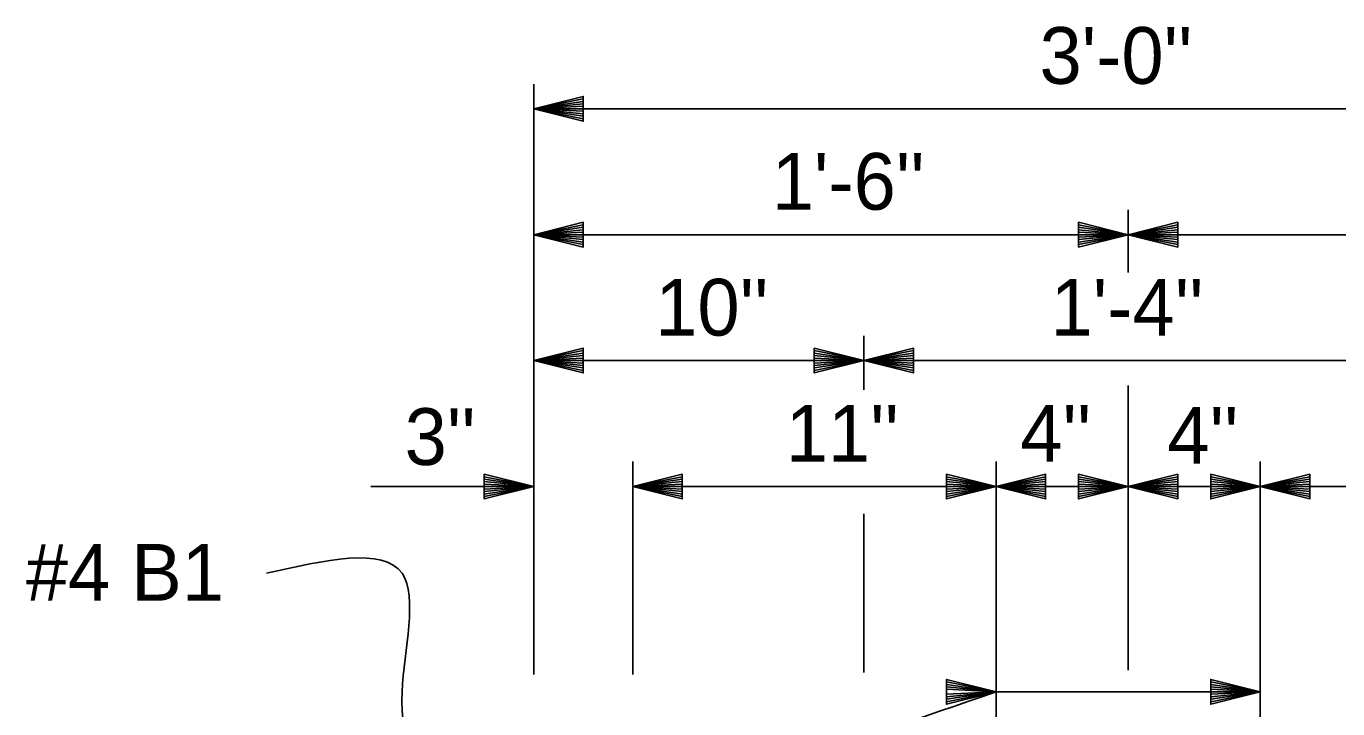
# Model space of a CAD drawing. Extents: x 0 to 37.7, y 0 to 26.7.
# Drawn here: x 12.789 to 16.098, y 5.135 to 6.856 of the extents above; entities that cross this region are included whole.
import ezdxf

# ---------------------------------------------------------------- set-up
doc = ezdxf.new("R2010")
doc.units = 0
for name, color, linetype in [('Dimension Lines', 7, 'Continuous'), ('Mis Center Lines', 7, 'Continuous'), ('Text', 7, 'Continuous')]:
    doc.layers.add(name, color=color, linetype=linetype)

msp = doc.modelspace()

# ---------------------------------------------------------------- linework, layer by layer
at = {"layer": 'Dimension Lines'}
for p, q in [((14.0691, 5.2217), (14.0691, 6.7106)), ((14.0691, 6.6481), (17.0691, 6.6481)), ((14.0691, 6.3307), (15.5691, 6.3307)), ((17.0691, 6.3307), (15.5691, 6.3307)), ((14.0691, 6.0133), (14.9021, 6.0133)), ((14.9021, 6.0133), (16.2354, 6.0133)), ((14.3191, 5.2217), (14.3191, 5.7586)), ((15.2358, 4.6991), (15.2358, 5.7586)), ((15.9023, 4.6991), (15.9023, 5.7586)), ((13.6584, 5.6956), (14.0691, 5.6956)), ((14.3191, 5.6956), (15.2358, 5.6956)), ((15.2358, 5.6956), (15.5691, 5.6956)), ((15.5691, 5.6956), (15.9023, 5.6956)), ((15.9023, 5.6956), (16.8191, 5.6956)), ((15.9023, 5.1782), (15.2358, 5.1782))]:
    msp.add_line(p, q, dxfattribs=at)
for points in [[(14.1941, 6.6481), (14.1941, 6.6419), (14.0691, 6.6481), (14.1941, 6.6356), (14.1941, 6.6294), (14.0691, 6.6481), (14.1941, 6.6231), (14.1941, 6.6169), (14.0691, 6.6481), (14.1941, 6.6794), (14.1941, 6.6731), (14.0691, 6.6481), (14.1941, 6.6669), (14.1941, 6.6606), (14.0691, 6.6481), (14.1941, 6.6544), (14.1941, 6.6169), (14.1941, 6.6794), (14.0691, 6.6481), (14.1941, 6.6169)], [(14.1941, 6.3307), (14.1941, 6.3245), (14.0691, 6.3307), (14.1941, 6.3182), (14.1941, 6.312), (14.0691, 6.3307), (14.1941, 6.3057), (14.1941, 6.2995), (14.0691, 6.3307), (14.1941, 6.362), (14.1941, 6.3557), (14.0691, 6.3307), (14.1941, 6.3495), (14.1941, 6.3432), (14.0691, 6.3307), (14.1941, 6.337), (14.1941, 6.2995), (14.1941, 6.362), (14.0691, 6.3307), (14.1941, 6.2995)], [(15.4441, 6.3307), (15.4441, 6.337), (15.5691, 6.3307), (15.4441, 6.3432), (15.4441, 6.3495), (15.5691, 6.3307), (15.4441, 6.3557), (15.4441, 6.362), (15.5691, 6.3307), (15.4441, 6.2995), (15.4441, 6.3057), (15.5691, 6.3307), (15.4441, 6.312), (15.4441, 6.3182), (15.5691, 6.3307), (15.4441, 6.3245), (15.4441, 6.362), (15.4441, 6.2995), (15.5691, 6.3307), (15.4441, 6.362)], [(15.6941, 6.3307), (15.6941, 6.3245), (15.5691, 6.3307), (15.6941, 6.3182), (15.6941, 6.312), (15.5691, 6.3307), (15.6941, 6.3057), (15.6941, 6.2995), (15.5691, 6.3307), (15.6941, 6.362), (15.6941, 6.3557), (15.5691, 6.3307), (15.6941, 6.3495), (15.6941, 6.3432), (15.5691, 6.3307), (15.6941, 6.337), (15.6941, 6.2995), (15.6941, 6.362), (15.5691, 6.3307), (15.6941, 6.2995)], [(14.1941, 6.0133), (14.1941, 6.0071), (14.0691, 6.0133), (14.1941, 6.0008), (14.1941, 5.9946), (14.0691, 6.0133), (14.1941, 5.9883), (14.1941, 5.9821), (14.0691, 6.0133), (14.1941, 6.0446), (14.1941, 6.0383), (14.0691, 6.0133), (14.1941, 6.0321), (14.1941, 6.0258), (14.0691, 6.0133), (14.1941, 6.0196), (14.1941, 5.9821), (14.1941, 6.0446), (14.0691, 6.0133), (14.1941, 5.9821)], [(14.7771, 6.0133), (14.7771, 6.0196), (14.9021, 6.0133), (14.7771, 6.0258), (14.7771, 6.0321), (14.9021, 6.0133), (14.7771, 6.0383), (14.7771, 6.0446), (14.9021, 6.0133), (14.7771, 5.9821), (14.7771, 5.9883), (14.9021, 6.0133), (14.7771, 5.9946), (14.7771, 6.0008), (14.9021, 6.0133), (14.7771, 6.0071), (14.7771, 6.0446), (14.7771, 5.9821), (14.9021, 6.0133), (14.7771, 6.0446)], [(15.0271, 6.0133), (15.0271, 6.0071), (14.9021, 6.0133), (15.0271, 6.0008), (15.0271, 5.9946), (14.9021, 6.0133), (15.0271, 5.9883), (15.0271, 5.9821), (14.9021, 6.0133), (15.0271, 6.0446), (15.0271, 6.0383), (14.9021, 6.0133), (15.0271, 6.0321), (15.0271, 6.0258), (14.9021, 6.0133), (15.0271, 6.0196), (15.0271, 5.9821), (15.0271, 6.0446), (14.9021, 6.0133), (15.0271, 5.9821)], [(13.9441, 5.6956), (13.9441, 5.6894), (14.0691, 5.6956), (13.9441, 5.6831), (13.9441, 5.6769), (14.0691, 5.6956), (13.9441, 5.6706), (13.9441, 5.6644), (14.0691, 5.6956), (13.9441, 5.7269), (13.9441, 5.7206), (14.0691, 5.6956), (13.9441, 5.7144), (13.9441, 5.7081), (14.0691, 5.6956), (13.9441, 5.7019), (13.9441, 5.6644), (13.9441, 5.7269), (14.0691, 5.6956), (13.9441, 5.6644)], [(14.4441, 5.6956), (14.4441, 5.7019), (14.3191, 5.6956), (14.4441, 5.7081), (14.4441, 5.7144), (14.3191, 5.6956), (14.4441, 5.7206), (14.4441, 5.7269), (14.3191, 5.6956), (14.4441, 5.6644), (14.4441, 5.6706), (14.3191, 5.6956), (14.4441, 5.6769), (14.4441, 5.6831), (14.3191, 5.6956), (14.4441, 5.6894), (14.4441, 5.7269), (14.4441, 5.6644), (14.3191, 5.6956), (14.4441, 5.7269)], [(15.1108, 5.6956), (15.1108, 5.7019), (15.2358, 5.6956), (15.1108, 5.7081), (15.1108, 5.7144), (15.2358, 5.6956), (15.1108, 5.7206), (15.1108, 5.7269), (15.2358, 5.6956), (15.1108, 5.6644), (15.1108, 5.6706), (15.2358, 5.6956), (15.1108, 5.6769), (15.1108, 5.6831), (15.2358, 5.6956), (15.1108, 5.6894), (15.1108, 5.7269), (15.1108, 5.6644), (15.2358, 5.6956), (15.1108, 5.7269)], [(15.3608, 5.6956), (15.3608, 5.6894), (15.2358, 5.6956), (15.3608, 5.6831), (15.3608, 5.6769), (15.2358, 5.6956), (15.3608, 5.6706), (15.3608, 5.6644), (15.2358, 5.6956), (15.3608, 5.7269), (15.3608, 5.7206), (15.2358, 5.6956), (15.3608, 5.7144), (15.3608, 5.7081), (15.2358, 5.6956), (15.3608, 5.7019), (15.3608, 5.6644), (15.3608, 5.7269), (15.2358, 5.6956), (15.3608, 5.6644)], [(15.4441, 5.6956), (15.4441, 5.7019), (15.5691, 5.6956), (15.4441, 5.7081), (15.4441, 5.7144), (15.5691, 5.6956), (15.4441, 5.7206), (15.4441, 5.7269), (15.5691, 5.6956), (15.4441, 5.6644), (15.4441, 5.6706), (15.5691, 5.6956), (15.4441, 5.6769), (15.4441, 5.6831), (15.5691, 5.6956), (15.4441, 5.6894), (15.4441, 5.7269), (15.4441, 5.6644), (15.5691, 5.6956), (15.4441, 5.7269)], [(15.6941, 5.6956), (15.6941, 5.6894), (15.5691, 5.6956), (15.6941, 5.6831), (15.6941, 5.6769), (15.5691, 5.6956), (15.6941, 5.6706), (15.6941, 5.6644), (15.5691, 5.6956), (15.6941, 5.7269), (15.6941, 5.7206), (15.5691, 5.6956), (15.6941, 5.7144), (15.6941, 5.7081), (15.5691, 5.6956), (15.6941, 5.7019), (15.6941, 5.6644), (15.6941, 5.7269), (15.5691, 5.6956), (15.6941, 5.6644)], [(15.7773, 5.6956), (15.7773, 5.7019), (15.9023, 5.6956), (15.7773, 5.7081), (15.7773, 5.7144), (15.9023, 5.6956), (15.7773, 5.7206), (15.7773, 5.7269), (15.9023, 5.6956), (15.7773, 5.6644), (15.7773, 5.6706), (15.9023, 5.6956), (15.7773, 5.6769), (15.7773, 5.6831), (15.9023, 5.6956), (15.7773, 5.6894), (15.7773, 5.7269), (15.7773, 5.6644), (15.9023, 5.6956), (15.7773, 5.7269)], [(16.0273, 5.6956), (16.0273, 5.6894), (15.9023, 5.6956), (16.0273, 5.6831), (16.0273, 5.6769), (15.9023, 5.6956), (16.0273, 5.6706), (16.0273, 5.6644), (15.9023, 5.6956), (16.0273, 5.7269), (16.0273, 5.7206), (15.9023, 5.6956), (16.0273, 5.7144), (16.0273, 5.7081), (15.9023, 5.6956), (16.0273, 5.7019), (16.0273, 5.6644), (16.0273, 5.7269), (15.9023, 5.6956), (16.0273, 5.6644)], [(15.1108, 5.1782), (15.1108, 5.1845), (15.2358, 5.1782), (15.1108, 5.1907), (15.1108, 5.197), (15.2358, 5.1782), (15.1108, 5.2032), (15.1108, 5.2095), (15.2358, 5.1782), (15.1108, 5.147), (15.1108, 5.1532), (15.2358, 5.1782), (15.1108, 5.1595), (15.1108, 5.1657), (15.2358, 5.1782), (15.1108, 5.172), (15.1108, 5.2095), (15.1108, 5.147), (15.2358, 5.1782), (15.1108, 5.2095)], [(15.7773, 5.1782), (15.7773, 5.1845), (15.9023, 5.1782), (15.7773, 5.1907), (15.7773, 5.197), (15.9023, 5.1782), (15.7773, 5.2032), (15.7773, 5.2095), (15.9023, 5.1782), (15.7773, 5.147), (15.7773, 5.1532), (15.9023, 5.1782), (15.7773, 5.1595), (15.7773, 5.1657), (15.9023, 5.1782), (15.7773, 5.172), (15.7773, 5.2095), (15.7773, 5.147), (15.9023, 5.1782), (15.7773, 5.2095)]]:
    msp.add_lwpolyline(points, dxfattribs=at)
msp.add_spline([(15.2358, 5.1782), (13.7368, 5.1782), (13.7368, 5.477), (13.3946, 5.477)], degree=3, dxfattribs=at)
at = {"layer": 'Mis Center Lines'}
for p, q in [((15.5691, 6.3937), (15.5691, 6.2357)), ((14.9021, 5.9399), (14.9021, 6.0758)), ((15.5691, 5.9508), (15.5691, 5.2326)), ((14.9021, 5.2271), (14.9021, 5.6266))]:
    msp.add_line(p, q, dxfattribs=at)

# ---------------------------------------------------------------- texts
at = {"layer": 'Text'}
for s, p in [("3'-0''", (15.3455, 6.7111)), ("1'-6''", (14.6698, 6.3937)), ("10''", (14.3759, 6.0763)), ("1'-4''", (15.3735, 6.0763)), ("3''", (13.7435, 5.7501)), ("11''", (14.7051, 5.7586)), ("4''", (15.2968, 5.7586)), ("4''", (15.6681, 5.7533)), ('#4 B1', (12.7878, 5.4079))]:
    msp.add_text(s, height=0.14302, dxfattribs=at).set_placement(p)

doc.saveas('drawing.dxf')
